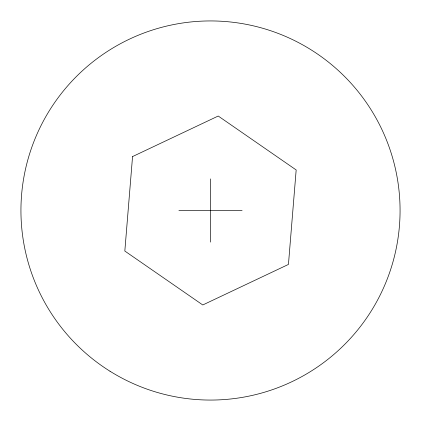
<?xml version="1.0" encoding="UTF-8"?>
<svg xmlns="http://www.w3.org/2000/svg" width="421" height="421" viewBox="0 0 421 421"><rect width="100%" height="100%" fill="white"/><g stroke="black" fill="none" stroke-linecap="round" stroke-linejoin="round"><path stroke-width="0.63" d="M178.904 210.5L242.096 210.5M210.5 178.904L210.5 242.096M132.552 156.575L124.826 251.042L202.775 304.967L288.448 264.425L296.173 169.958L218.225 116.033L132.552 156.575M110.028 371.248A189.566 189.566 0 0 0 399.95 217.136A189.566 189.566 0 0 0 121.522 43.116A189.566 189.566 0 0 0 110.028 371.248"/></g></svg>
